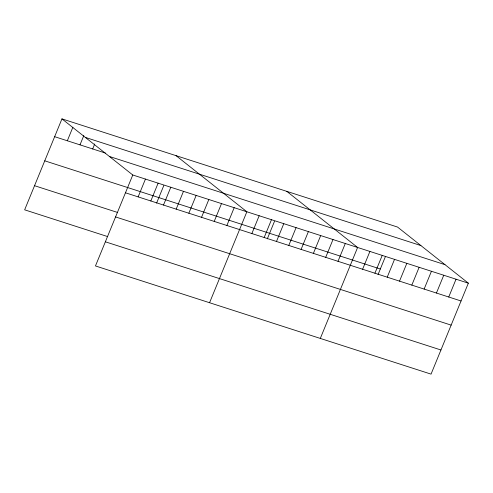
<?xml version="1.0" encoding="UTF-8"?>
<svg xmlns="http://www.w3.org/2000/svg" width="493" height="493" viewBox="0 0 493 493"><rect width="100%" height="100%" fill="white"/><g stroke="black" fill="none" stroke-linecap="round" stroke-linejoin="round"><path stroke-width="0.74" d="M61.952 118.875L132.771 174.99L95.463 265.943L431.048 374.125L468.35 283.173L397.537 227.057L61.952 118.875L24.65 209.827L107.757 236.622M67.325 140.77L72.878 127.237M80.002 144.856L83.804 135.6M92.684 148.948L94.724 143.962M138.145 196.886L145.447 179.076M150.821 200.971L158.124 183.162M156.583 203.128L163.799 185.534M163.497 205.057L170.8 187.248M176.174 209.143L183.476 191.333M188.85 213.229L196.159 195.425M201.532 217.321L208.835 199.511M214.209 221.406L221.511 203.597M226.885 225.492L234.187 207.682M209.562 302.72L246.864 211.768L176.05 155.659M251.868 233.546L259.17 215.737M264.174 237.509L271.477 219.705M267.323 238.834L274.539 221.234M276.474 241.478L283.783 223.668M288.781 245.446L296.083 227.637M301.087 249.409L308.39 231.605M313.388 253.377L320.696 235.568M325.694 257.346L332.997 239.536M338.001 261.308L345.303 243.505M320.308 338.426L357.61 247.468L286.79 191.358M362.608 269.246L369.91 251.436M374.914 273.214L382.217 255.405M378.063 274.533L385.279 256.933M387.221 277.177L394.523 259.367M399.521 281.146L406.83 263.336M411.828 285.114L419.13 267.305M424.134 289.077L431.437 271.267M436.434 293.045L443.743 275.236M448.741 297.014L456.043 279.204M85.32 137.393L420.905 245.576M54.649 136.684L105.36 153.033M109.397 156.472L444.982 264.655M132.771 174.99L468.35 283.173M44.752 160.823L380.331 269.005M125.462 192.794L461.047 300.976M34.547 185.695L117.661 212.483M115.565 216.932L451.144 325.115M105.366 241.804L440.945 349.987"/></g></svg>
